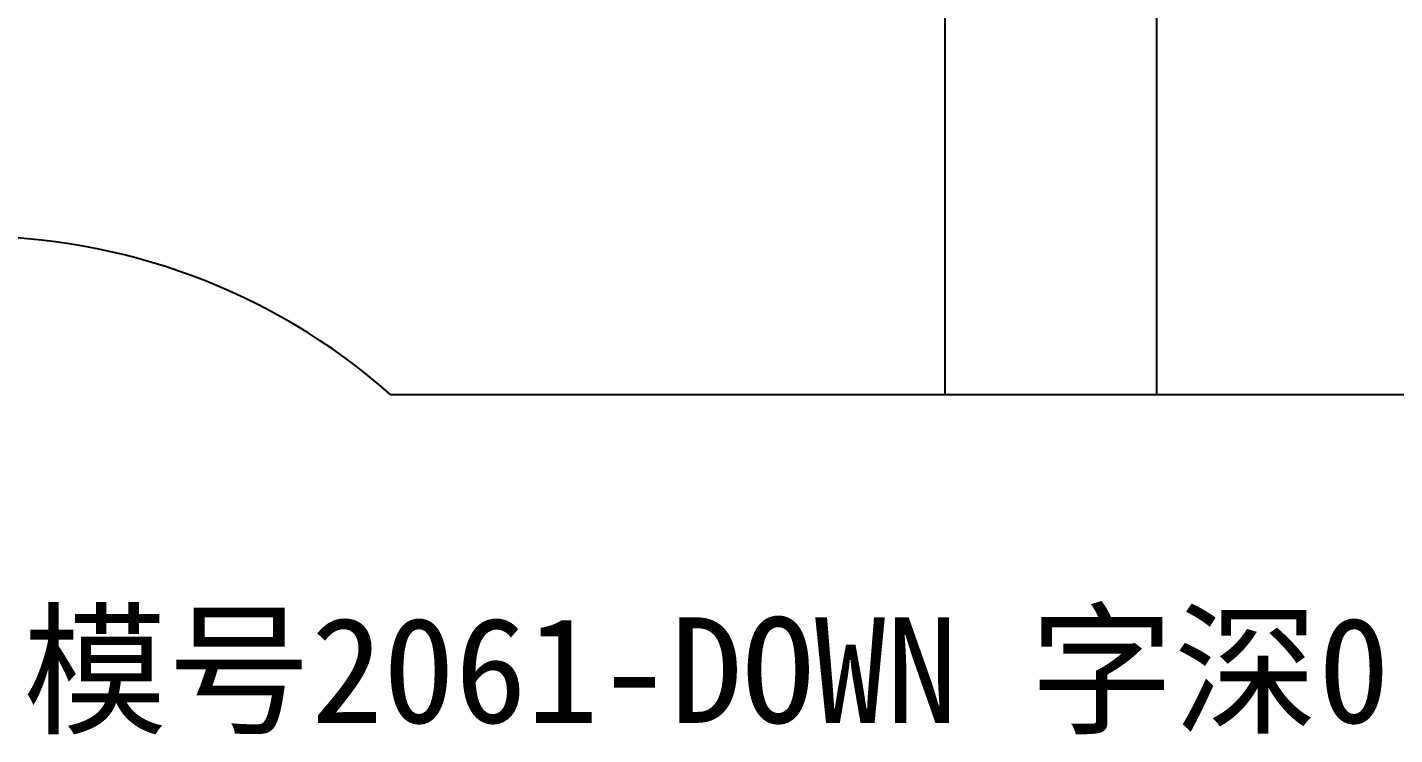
# Model space of a CAD drawing. Header units: millimetres. Extents: x 2634 to 3034, y 1430 to 1883.
# Drawn here: x 2838.9 to 2968.4, y 1430.5 to 1497.5 of the extents above; entities that cross this region are included whole.
import ezdxf

# ---------------------------------------------------------------- set-up
doc = ezdxf.new("R2010")
doc.units = ezdxf.units.MM
doc.styles.get("Standard").update_dxf_attribs({"font": 'arial.ttf'})

msp = doc.modelspace()

# ---------------------------------------------------------------- linework, layer by layer
at = {"color": 7, "linetype": 'Continuous'}
for p, q in [((2925.81, 1462.67), (2925.81, 1504.61)), ((2945.81, 1503.82), (2945.81, 1462.67)), ((2873.31, 1462.67), (2988.63, 1462.67))]:
    msp.add_line(p, q, dxfattribs=at)
msp.add_arc((2833.63, 1417.67), 60, 48.5904, 131.4096, dxfattribs=at)

# ---------------------------------------------------------------- texts
at = {"insert": (2743.04, 1441.58), "char_height": 10, "width": 298.8177, "attachment_point": 1}
msp.add_mtext('{\\fSimSun|b0|i0|c134|p2;刻字接地符号和模号2061-DOWN 字深0.2}', dxfattribs=at)

doc.saveas('drawing.dxf')
